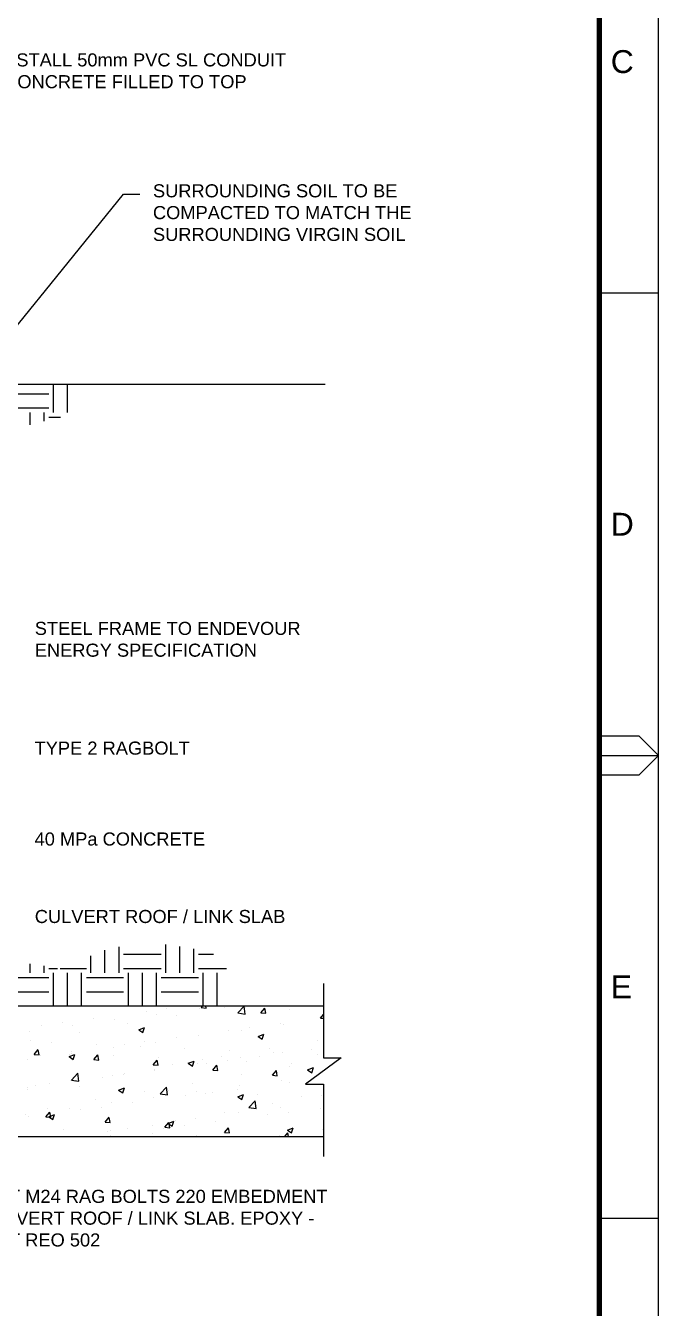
# Paper-space layout 'Retic (5)' of a CAD drawing. Header units: metres. Extents: x -9 to 795, y -5 to 571.
# Drawn here: x 698.6 to 795.4, y 202.1 to 398.3 of the extents above; entities that cross this region are included whole.
import ezdxf
from ezdxf.enums import TextEntityAlignment as Align

# ---------------------------------------------------------------- set-up
doc = ezdxf.new("R2010")
doc.units = ezdxf.units.M
doc.header["$LTSCALE"] = 0.7
doc.layers.get('0').update_dxf_attribs({"color": 6})
doc.layers.add('Notes', color=7, linetype='Continuous')
doc.layers.add('SupportsUG_SP_EXT', color=7, linetype='Continuous')
doc.layers.get('SupportsUG_SP_EXT').off()
doc.styles.add('ARIAL', font='arial.ttf', dxfattribs={"height": 2})
doc.styles.add('iecISOCP', font='isocp.shx')
doc.styles.get("Standard").update_dxf_attribs({"font": 'arial.ttf'})

# ---------------------------------------------------------------- blocks, each defined once
blk = doc.blocks.new('A1_FRAME_TITLE')
at = {"layer": 'Notes', "linetype": 'Continuous'}
for p, q in [((795.11, 359.72), (804.15, 359.72)), ((795.11, 291.97), (801.15, 291.97)), ((801.15, 291.97), (804.15, 288.97)), ((795.11, 288.97), (804.15, 288.97)), ((804.15, 288.97), (801.15, 285.97)), ((801.15, 285.97), (795.11, 285.97)), ((795.11, 218.22), (804.15, 218.22))]:
    blk.add_line(p, q, dxfattribs=at)
at = {"layer": 'Notes', "color": 7, "linetype": 'Continuous'}
blk.add_lwpolyline([(-0.04, -3.07), (804.15, -3.07), (804.15, 573.26), (-0.04, 573.26)], close=True, dxfattribs=at)
at = {"layer": 'Notes', "color": 7, "linetype": 'Continuous', "const_width": 0.8}
blk.add_lwpolyline([(9, 5.97), (795.11, 5.97), (795.11, 564.21), (9, 564.21)], close=True, dxfattribs=at)
at = {"layer": 'Notes', "color": 7, "style": 'ARIAL'}
for s, p in [('C', (796.86, 393.35)), ('D', (796.86, 322.6)), ('E', (796.86, 251.85))]:
    blk.add_text(s, height=3.5, dxfattribs=at).set_placement(p)
at = {"layer": 'Notes', "color": 7}
blk.add_attdef('EPD_REF_NO', text='', height=5, dxfattribs=at).set_placement((760.12, 52.77), align=Align.CENTER)
at = {"layer": 'Notes', "color": 3, "style": 'iecISOCP', "flags": 8}
blk.add_attdef('VERSION_NO', text='', height=2.5, rotation=90, dxfattribs=at).set_placement((272.82, 44.54), align=Align.MIDDLE_CENTER)
at = {"layer": 'Notes', "color": 7, "style": 'ARIAL'}
for tag, p in [('CAP_NO', (483.94, 43.46)), ('IE_NUM', (483.8, 37.81)), ('REF_No_1', (306, 32.31)), ('REF_1', (327.55, 32.31)), ('GEN_WO', (412.46, 31.76)), ('HV_SWITCH', (484.22, 32.16)), ('REF_No_2', (306, 26.31)), ('REF_2', (327.55, 26.31)), ('OH_WO', (412.46, 25.81)), ('UBD_REF', (483.8, 25.83)), ('REF_No_3', (306, 20.31)), ('REF_3', (327.55, 20.31)), ('UG_WO', (412.46, 20.05)), ('GIS_MAP_No', (483.8, 20.04)), ('REF_No_4', (306, 14.31)), ('REF_4', (327.55, 14.31)), ('SUB_WO', (412.46, 13.81)), ('HV_OP_DIAG', (484.08, 14.2)), ('LGA', (483.7, 7.78))]:
    blk.add_attdef(tag, p, '', height=2, dxfattribs=at)
at = {"layer": 'Notes', "color": 7, "style": 'ARIAL', "width": 1.1}
for tag, p in [('T1', (655.13, 39.47)), ('T2', (655.13, 34.35)), ('T3', (655.13, 28.92)), ('T4', (655.13, 23.66)), ('T5', (655.13, 18.23)), ('T6', (655.13, 12.97))]:
    blk.add_attdef(tag, text='', height=3.5, dxfattribs=at).set_placement(p, align=Align.CENTER)
at = {"layer": 'Notes', "color": 7, "style": 'ARIAL'}
for tag, height, p in [('scale', 2, (538.51, 33.27)), ('DRAWN', 2, (538.51, 24.93)), ('REV', 5, (790.81, 17.1)), ('CHD', 2, (538.51, 8.93)), ('DESIGN', 2, (576.37, 9.15))]:
    blk.add_attdef(tag, text='', height=height, dxfattribs=at).set_placement(p, align=Align.CENTER)
blk.add_attdef('NUM', text='', height=7, dxfattribs=at).set_placement((763.12, 20.12), align=Align.MIDDLE_CENTER)
for tag, p in [('NS', (762.87, 8.12)), ('SHTS', (774.68, 8.12))]:
    blk.add_attdef(tag, text='', height=2, dxfattribs=at).set_placement(p, align=Align.MIDDLE)
at = {"layer": 'Notes', "style": 'iecISOCP'}
blk.add_attdef('ExportID', (9.02, 2.35), '', height=2.5, dxfattribs=at)
at = {"layer": 'Notes', "style": 'iecISOCP', "flags": 1}
for tag, p in [('ProjectType', (14.12, -26.84)), ('ProjectNumber', (23.5, -26.86)), ('DrawingNumber', (35.46, -26.85)), ('ProjectDescription', (47.51, -26.87)), ('ExportDate', (60.23, -26.83)), ('ExportUserName', (69.1, -26.84)), ('DesignerCompanyName', (81.43, -26.84)), ('ExportAreaOfInterest', (97.04, -26.86)), ('GIS_SUCCESS', (111.94, -26.82)), ('CAD_SUCCESS', (121.73, -26.83)), ('DEPOTCODE', (132.05, -26.92)), ('ExportCategories', (140.02, -26.84)), ('Comments', (154.33, -26.93)), ('EPD_-_VERSION_1.5', (161.74, -26.93))]:
    blk.add_attdef(tag, p, '', height=1, dxfattribs=at)

psp = doc.layouts.new('Retic (5)')

# ---------------------------------------------------------------- linework, layer by layer
at = {"color": 7}
psp.add_line((713.57, 372.5), (716.07, 372.5), dxfattribs=at)
at = {"color": 8}
for p, q in [((744.44, 343.4), (557.28, 343.4)), ((717.01, 247.51), (717.01, 247.51)), ((720.19, 247.93), (720.19, 247.93)), ((725.24, 248), (725.24, 248)), ((725.44, 248.34), (725.44, 248.34)), ((725.47, 248.11), (725.72, 248.4)), ((725.47, 248.11), (726.23, 248.04)), ((726.23, 248.04), (726.17, 248.4)), ((727.17, 248.4), (727.2, 248.37)), ((727.2, 248.37), (727.21, 248.4)), ((729.03, 248.18), (729.03, 248.18)), ((731.04, 247.3), (732.03, 248.33)), ((731.04, 247.3), (732.17, 247.12)), ((732.17, 247.12), (732.03, 248.33)), ((732.22, 248.05), (732.22, 248.05)), ((734.58, 247.31), (735.2, 248.04)), ((734.58, 247.31), (735.34, 247.24)), ((735.34, 247.24), (735.2, 248.04)), ((739, 247.77), (739, 247.77)), ((701, 245.4), (701, 245.4)), ((704.18, 245.82), (704.18, 245.82)), ((705.7, 245.34), (705.7, 245.34)), ((708.99, 246.46), (708.99, 246.46)), ((712.22, 246.24), (712.22, 246.24)), ((714.22, 245.63), (714.22, 245.63)), ((718.64, 247.05), (718.64, 247.05)), ((721.62, 246.9), (721.62, 246.9)), ((737.66, 245.66), (737.66, 245.66)), ((738.02, 245.48), (738.02, 245.48)), ((743.69, 246.51), (744.15, 247.06)), ((743.69, 246.51), (744.15, 246.47)), ((699.11, 244.39), (699.11, 244.39)), ((706.81, 244.36), (706.81, 244.36)), ((715.9, 244.7), (716.79, 245.05)), ((715.9, 244.7), (716.53, 244.28)), ((716.53, 244.28), (716.79, 245.05)), ((721.65, 243.55), (721.65, 243.55)), ((725.08, 243.77), (725.08, 243.77)), ((729.67, 244.61), (729.67, 244.61)), ((731.6, 244.67), (731.6, 244.67)), ((732.85, 245.03), (732.85, 245.03)), ((734.15, 243.69), (735.04, 244.03)), ((734.15, 243.69), (734.78, 243.26)), ((734.78, 243.26), (735.04, 244.03)), ((699.4, 243.09), (699.4, 243.09)), ((699.91, 240.95), (700.52, 241.68)), ((700.67, 240.88), (700.52, 241.67)), ((702.62, 242.71), (702.62, 242.71)), ((705.64, 241.45), (705.64, 241.45)), ((709.4, 242.42), (709.4, 242.42)), ((712.07, 242.01), (712.07, 242.01)), ((713.66, 242.5), (713.66, 242.5)), ((716.18, 242.14), (716.18, 242.14)), ((716.84, 242.92), (716.84, 242.92)), ((718.49, 242.82), (718.49, 242.82)), ((722.96, 241.85), (722.96, 241.85)), ((729.74, 241.56), (729.74, 241.56)), ((735.91, 241.87), (735.91, 241.87)), ((742.34, 241.71), (742.34, 241.71)), ((743.32, 243.14), (743.32, 243.14)), ((698.95, 240.16), (698.95, 240.16)), ((699.91, 240.95), (700.67, 240.88)), ((700.83, 240.81), (700.83, 240.81)), ((705.23, 240.61), (706.12, 240.95)), ((705.23, 240.61), (705.86, 240.18)), ((705.3, 241), (705.3, 241)), ((705.55, 241.12), (705.55, 241.12)), ((705.86, 240.18), (706.12, 240.95)), ((709.02, 240.15), (709.63, 240.88)), ((709.02, 240.15), (709.78, 240.08)), ((709.78, 240.08), (709.63, 240.88)), ((712.08, 240.72), (712.08, 240.72)), ((718.13, 239.35), (718.74, 240.08)), ((718.13, 239.35), (718.89, 239.29)), ((718.89, 239.28), (718.74, 240.08)), ((718.86, 240.43), (718.86, 240.43)), ((721.1, 239.33), (721.1, 239.33)), ((723.48, 239.59), (724.37, 239.93)), ((723.48, 239.59), (724.11, 239.17)), ((724.11, 239.17), (724.37, 239.93)), ((724.93, 239.55), (724.93, 239.55)), ((725.64, 240.14), (725.64, 240.14)), ((726.33, 239.6), (726.33, 239.6)), ((728.5, 240.6), (728.5, 240.6)), ((729.51, 240.02), (729.51, 240.02)), ((731.45, 240.44), (731.45, 240.44)), ((732.42, 239.86), (732.42, 239.86)), ((734.32, 240.65), (734.32, 240.65)), ((736.52, 241.28), (736.52, 241.28)), ((737.86, 241.25), (737.86, 241.25)), ((739.2, 239.57), (739.2, 239.57)), ((743.3, 240.99), (743.3, 240.99)), ((705.61, 237.03), (706.6, 238.06)), ((706.74, 236.85), (706.6, 238.06)), ((710.32, 237.49), (710.32, 237.49)), ((711.92, 237.78), (711.92, 237.78)), ((713.5, 237.91), (713.5, 237.91)), ((713.69, 238.06), (713.69, 238.06)), ((718.31, 238.55), (718.31, 238.55)), ((718.33, 238.59), (718.33, 238.59)), ((727.24, 238.55), (727.85, 239.28)), ((727.24, 238.55), (728, 238.49)), ((728, 238.49), (727.85, 239.28)), ((731.55, 237.81), (731.55, 237.81)), ((736.35, 237.76), (736.96, 238.49)), ((736.35, 237.76), (737.1, 237.69)), ((737.1, 237.69), (736.96, 238.49)), ((738.95, 239.08), (738.95, 239.08)), ((741.73, 238.57), (742.62, 238.92)), ((741.73, 238.57), (742.36, 238.15)), ((742.36, 238.15), (742.62, 238.92)), ((698.8, 235.94), (698.8, 235.94)), ((698.88, 235.51), (698.88, 235.51)), ((700.1, 236.25), (700.1, 236.25)), ((702.3, 236.44), (702.3, 236.44)), ((705.4, 236.89), (705.4, 236.89)), ((705.61, 237.03), (706.74, 236.85)), ((706.28, 236.78), (706.28, 236.78)), ((706.88, 235.97), (706.88, 235.97)), ((712.81, 235.49), (713.7, 235.84)), ((712.81, 235.49), (713.44, 235.07)), ((713.44, 235.07), (713.7, 235.84)), ((713.66, 235.68), (713.66, 235.68)), ((719.17, 234.93), (720.16, 235.96)), ((720.3, 234.75), (720.16, 235.96)), ((724.14, 236.54), (724.14, 236.54)), ((730.98, 235.64), (730.98, 235.64)), ((731.29, 236.21), (731.29, 236.21)), ((737.71, 237.03), (737.71, 237.03)), ((739, 236.7), (739, 236.7)), ((742.18, 237.12), (742.18, 237.12)), ((709.33, 234), (709.33, 234)), ((711.76, 233.55), (711.76, 233.55)), ((714.97, 233.54), (714.97, 233.54)), ((716.73, 235.27), (716.73, 235.27)), ((718.18, 234.37), (718.18, 234.37)), ((719.17, 234.93), (720.3, 234.75)), ((720.44, 235.4), (720.44, 235.4)), ((722.99, 234.59), (722.99, 234.59)), ((724.77, 235.32), (724.77, 235.32)), ((726.17, 235.01), (726.17, 235.01)), ((727.22, 235.11), (727.22, 235.11)), ((731.06, 234.48), (731.95, 234.82)), ((731.06, 234.48), (731.69, 234.05)), ((731.69, 234.05), (731.95, 234.82)), ((732.72, 232.82), (733.71, 233.86)), ((733.85, 232.65), (733.71, 233.86)), ((734, 234.82), (734, 234.82)), ((740.78, 234.54), (740.78, 234.54)), ((743.8, 234.64), (743.8, 234.64)), ((698.64, 231.71), (698.64, 231.71)), ((701.67, 231.39), (702.28, 232.12)), ((701.92, 232.72), (701.92, 232.72)), ((702.14, 231.4), (703.03, 231.74)), ((702.43, 231.33), (702.28, 232.12)), ((702.77, 230.97), (703.03, 231.74)), ((705.24, 232.66), (705.24, 232.66)), ((706.98, 232.48), (706.98, 232.48)), ((710.16, 232.9), (710.16, 232.9)), ((728.99, 232.09), (728.99, 232.09)), ((731.14, 231.99), (731.14, 231.99)), ((732.72, 232.82), (733.85, 232.65)), ((735.66, 231.69), (735.66, 231.69)), ((736.4, 233.37), (736.4, 233.37)), ((737.55, 232.8), (737.55, 232.8)), ((738.84, 232.11), (738.84, 232.11)), ((743.65, 232.74), (743.65, 232.74)), ((698.96, 231.43), (698.96, 231.43)), ((701.67, 231.39), (702.43, 231.33)), ((702.14, 231.4), (702.77, 230.97)), ((710.78, 230.6), (711.39, 231.33)), ((710.78, 230.6), (711.54, 230.53)), ((711.54, 230.53), (711.39, 231.32)), ((714.18, 229.55), (714.18, 229.55)), ((718.02, 230.14), (718.02, 230.14)), ((719.65, 229.58), (719.65, 229.58)), ((719.89, 229.8), (720.5, 230.53)), ((719.89, 229.8), (720.65, 229.73)), ((720.39, 230.38), (721.28, 230.72)), ((720.39, 230.38), (721.02, 229.96)), ((720.65, 229.73), (720.5, 230.53)), ((721.02, 229.96), (721.28, 230.72)), ((721.58, 230.82), (721.58, 230.82)), ((722.83, 230), (722.83, 230)), ((724.62, 231.09), (724.62, 231.09)), ((727.64, 230.64), (727.64, 230.64)), ((729, 229), (729.61, 229.73)), ((729.76, 228.93), (729.61, 229.73)), ((738.64, 229.36), (739.53, 229.71)), ((739.27, 228.94), (739.53, 229.71)), ((744, 229.52), (744, 229.52)), ((704.4, 229.48), (704.4, 229.48)), ((705.09, 228.43), (705.09, 228.43)), ((711.18, 229.19), (711.18, 229.19)), ((711.61, 229.33), (711.61, 229.33)), ((711.63, 228.53), (711.63, 228.53)), ((717.96, 228.91), (717.96, 228.91)), ((724.74, 228.62), (724.74, 228.62)), ((729, 229), (729.76, 228.94)), ((737.4, 228.57), (737.4, 228.57)), ((738.27, 228.4), (738.72, 228.93)), ((738.64, 229.36), (739.27, 228.94)), ((738.82, 228.4), (738.72, 228.93))]:
    psp.add_line(p, q, dxfattribs=at)
at = {"color": 252}
for p, q in [((702.88, 339.13), (702.88, 343.4)), ((705.02, 339.13), (705.02, 343.4)), ((696.45, 341.98), (702.16, 341.98)), ((696.45, 339.84), (702.16, 339.84)), ((699.3, 337.25), (699.3, 339.13)), ((701.45, 337.79), (701.45, 339.13)), ((702.16, 338.41), (703.91, 338.41)), ((712.88, 253.4), (712.88, 257.41)), ((720.02, 253.4), (720.02, 257.77)), ((722.16, 253.4), (722.16, 257.44)), ((724.31, 253.4), (724.31, 257.11)), ((708.59, 253.4), (708.59, 256.03)), ((710.73, 253.4), (710.73, 256.9)), ((713.59, 256.26), (719.31, 256.26)), ((725.02, 256.26), (727.36, 256.26)), ((699.3, 253.4), (699.3, 254.82)), ((701.45, 253.4), (701.45, 254.51)), ((702.16, 254.11), (703.46, 254.11)), ((702.88, 248.4), (702.88, 253.4)), ((703.9, 254.11), (707.88, 254.11)), ((705.02, 248.4), (705.02, 253.4)), ((707.16, 248.4), (707.16, 253.4)), ((713.59, 254.11), (719.31, 254.11)), ((714.31, 248.4), (714.31, 253.4)), ((716.45, 248.4), (716.45, 253.4)), ((718.59, 248.4), (718.59, 253.4)), ((725.02, 254.11), (729.31, 254.11)), ((725.74, 248.4), (725.74, 253.4)), ((727.88, 248.4), (727.88, 253.4)), ((696.45, 252.69), (702.16, 252.69)), ((707.88, 252.69), (713.59, 252.69)), ((719.31, 252.69), (725.02, 252.69)), ((696.45, 250.54), (702.16, 250.54)), ((707.88, 250.54), (713.59, 250.54)), ((719.31, 250.54), (725.02, 250.54))]:
    psp.add_line(p, q, dxfattribs=at)
for p, q in [((558.46, 248.4), (744.15, 248.4)), ((558.46, 228.4), (744.15, 228.4))]:
    psp.add_line(p, q)
at = {"color": 7}
psp.add_lwpolyline([(687.23, 340.09), (713.57, 372.5)], dxfattribs=at)
at = {"flags": 128}
psp.add_lwpolyline([(744.15, 251.8), (744.15, 240.4), (746.89, 240.4), (741.4, 236.4), (744.15, 236.4), (744.15, 225.31)], dxfattribs=at)

# ---------------------------------------------------------------- block references
at = {"layer": 'SupportsUG_SP_EXT'}
psp.add_blockref('A1_FRAME_TITLE', (-8.74, -2.32), dxfattribs=at)

# ---------------------------------------------------------------- texts
at = {"color": 2, "char_height": 2, "attachment_point": 1, "style": 'ARIAL'}
for s, insert, width in [('PREINSTALL 50mm PVC SL CONDUIT AND CONCRETE FILLED TO TOP', (688.63, 394.04), 51.983), ('SURROUNDING SOIL TO BE COMPACTED TO MATCH THE SURROUNDING VIRGIN SOIL', (718.07, 374.02), 51.983), ('STEEL FRAME TO ENDEVOUR ENERGY SPECIFICATION', (699.99, 307.1), 51.983), ('TYPE 2 RAGBOLT', (699.96, 288.79), 51.983), ('40 MPa CONCRETE', (699.96, 274.89), 51.983), ('CULVERT ROOF / LINK SLAB', (699.99, 263.04), 51.983), ('CHEMSET M24 RAG BOLTS 220 EMBEDMENT INTO CULVERT ROOF / LINK SLAB. EPOXY - CHEMSET REO 502', (684.09, 220.24), 66.8618)]:
    psp.add_mtext(s, dxfattribs=dict(at, insert=insert, width=width))

doc.saveas('drawing.dxf')
